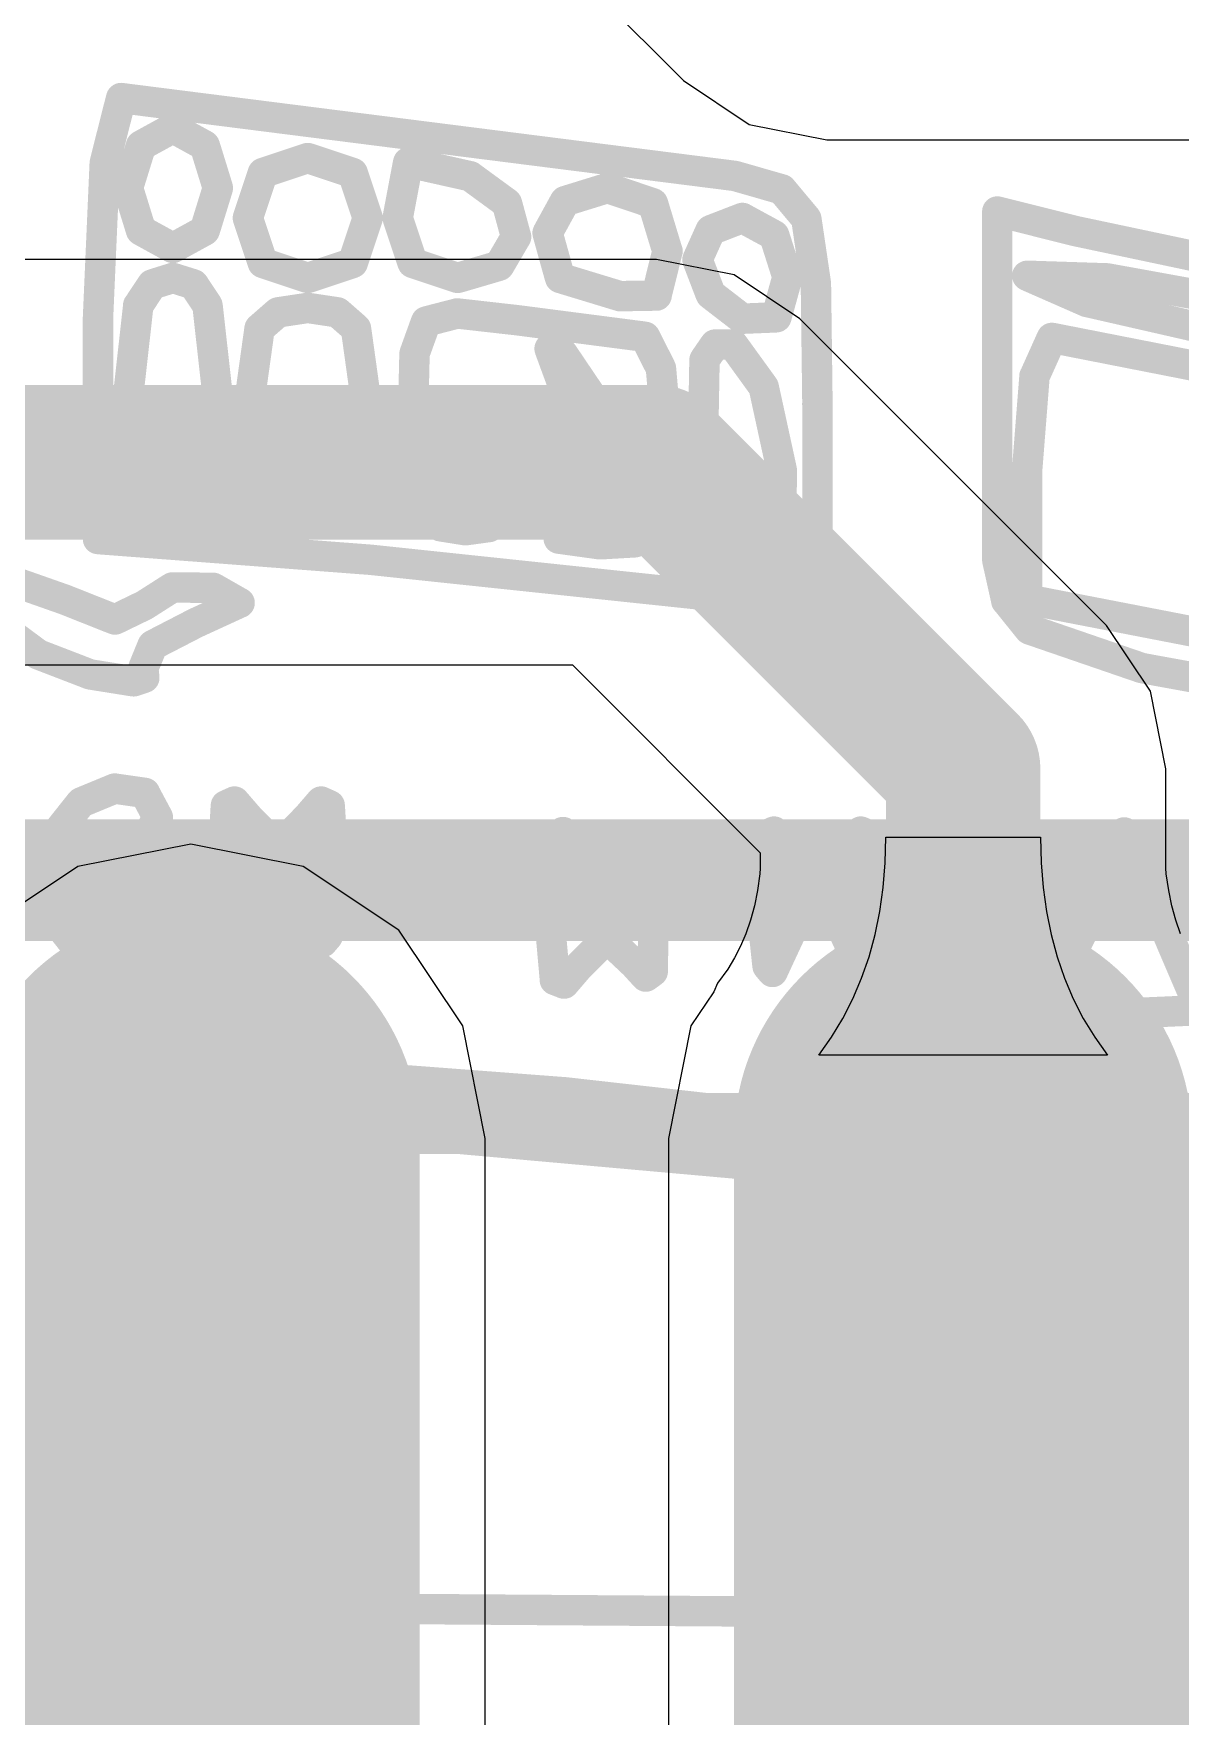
# Model space of a CAD drawing. Header units: inches. Extents: x 1.37 to 4.6, y 1.74 to 5.29.
# Drawn here: x 3.0374 to 3.1116, y 2.8191 to 2.928 of the extents above; entities that cross this region are included whole.
import ezdxf

# ---------------------------------------------------------------- set-up
doc = ezdxf.new("R2010")
doc.units = ezdxf.units.IN
doc.header["$MEASUREMENT"] = 0
for name, color, linetype in [('BottomOverlay', 54, 'Continuous'), ('Mechanical13', 56, 'Continuous'), ('TopLayer', 1, 'Continuous'), ('TopOverlay', 2, 'Continuous'), ('TopPaste', 8, 'Continuous'), ('TopSolder', 216, 'Continuous')]:
    doc.layers.add(name, color=color, linetype=linetype)

# ---------------------------------------------------------------- blocks, each defined once
blk = doc.blocks.new('SOP_16_20')
at = {"layer": 'TopLayer'}
h = blk.add_hatch(color=1, dxfattribs=at)
edge = h.paths.add_edge_path()
edge.add_arc((0.13484, -0.125), 0.01083, 270, 450)
edge.add_line((0.13484, -0.11417), (0.07776, -0.11417))
edge.add_arc((0.07776, -0.125), 0.01083, 90, 270)
edge.add_line((0.07776, -0.13583), (0.13484, -0.13583))
h = blk.add_hatch(color=1, dxfattribs=at)
edge = h.paths.add_edge_path()
edge.add_arc((0.13484, -0.175), 0.01083, 270, 450)
edge.add_line((0.13484, -0.16417), (0.07776, -0.16417))
edge.add_arc((0.07776, -0.175), 0.01083, 90, 270)
edge.add_line((0.07776, -0.18583), (0.13484, -0.18583))
at = {"layer": 'TopPaste'}
h = blk.add_hatch(color=8, dxfattribs=at)
edge = h.paths.add_edge_path()
edge.add_arc((0.13484, -0.125), 0.01083, 270, 450)
edge.add_line((0.13484, -0.11417), (0.07776, -0.11417))
edge.add_arc((0.07776, -0.125), 0.01083, 90, 270)
edge.add_line((0.07776, -0.13583), (0.13484, -0.13583))
h = blk.add_hatch(color=8, dxfattribs=at)
edge = h.paths.add_edge_path()
edge.add_arc((0.13484, -0.175), 0.01083, 270, 450)
edge.add_line((0.13484, -0.16417), (0.07776, -0.16417))
edge.add_arc((0.07776, -0.175), 0.01083, 90, 270)
edge.add_line((0.07776, -0.18583), (0.13484, -0.18583))
at = {"layer": 'TopSolder'}
h = blk.add_hatch(color=216, dxfattribs=at)
edge = h.paths.add_edge_path()
edge.add_arc((0.13484, -0.125), 0.01483, 270, 450)
edge.add_line((0.13484, -0.11017), (0.07776, -0.11017))
edge.add_arc((0.07776, -0.125), 0.01483, 90, 270)
edge.add_line((0.07776, -0.13983), (0.13484, -0.13983))
h = blk.add_hatch(color=216, dxfattribs=at)
edge = h.paths.add_edge_path()
edge.add_arc((0.13484, -0.175), 0.01483, 270, 450)
edge.add_line((0.13484, -0.16017), (0.07776, -0.16017))
edge.add_arc((0.07776, -0.175), 0.01483, 90, 270)
edge.add_line((0.07776, -0.18983), (0.13484, -0.18983))
at = {"layer": 'Mechanical13', "const_width": 0.00394}
blk.add_lwpolyline([(0.07677, -0.19488), (0.07677, 0.19488)], dxfattribs=at)
at = {"layer": 'TopOverlay', "const_width": 0.00787}
blk.add_lwpolyline([(0.06102, -0.19488), (0.06102, 0.19488)], dxfattribs=at)

msp = doc.modelspace()

# ---------------------------------------------------------------- linework, layer by layer
at = {"layer": 'BottomOverlay', "const_width": 0.00197}
for points in [[(3.042, 2.91961), (3.04306, 2.9238)], [(3.04306, 2.9238), (3.08279, 2.91876)], [(3.04435, 2.92073), (3.04641, 2.92186)], [(3.04641, 2.92186), (3.04847, 2.92073)], [(3.0435, 2.91798), (3.04435, 2.92073)], [(3.04847, 2.92073), (3.04932, 2.91798)], [(3.05223, 2.91895), (3.05514, 2.91992)], [(3.05514, 2.91992), (3.05805, 2.91895)], [(3.04156, 2.90953), (3.042, 2.91961)], [(3.05126, 2.91604), (3.05223, 2.91895)], [(3.05805, 2.91895), (3.05902, 2.91604)], [(3.06096, 2.91604), (3.06164, 2.91964)], [(3.06164, 2.91964), (3.06565, 2.91874)], [(3.08279, 2.91876), (3.08582, 2.91789)], [(3.0435, 2.91798), (3.04435, 2.91523)], [(3.04847, 2.91523), (3.04932, 2.91798)], [(3.06565, 2.91874), (3.06803, 2.917)], [(3.07179, 2.91713), (3.07454, 2.91798)], [(3.07454, 2.91798), (3.07748, 2.91699)], [(3.08582, 2.91789), (3.08741, 2.91599)], [(3.06803, 2.917), (3.06862, 2.91482)], [(3.07066, 2.91507), (3.07179, 2.91713)], [(3.07748, 2.91699), (3.07842, 2.91389)], [(3.05126, 2.91604), (3.05223, 2.91313)], [(3.05805, 2.91313), (3.05902, 2.91604)], [(3.06096, 2.91604), (3.06193, 2.91313)], [(3.08122, 2.91525), (3.08327, 2.91604)], [(3.08327, 2.91604), (3.08533, 2.91492)], [(3.08741, 2.91599), (3.08803, 2.91179)], [(3.09977, 2.90271), (3.09977, 2.91646)], [(3.09977, 2.91646), (3.10484, 2.91519)], [(3.04435, 2.91523), (3.04641, 2.9141)], [(3.04641, 2.9141), (3.04847, 2.91523)], [(3.06753, 2.91295), (3.06862, 2.91482)], [(3.07066, 2.91507), (3.07147, 2.91216)], [(3.08036, 2.91334), (3.08122, 2.91525)], [(3.08533, 2.91492), (3.08619, 2.91222)], [(3.10484, 2.91519), (3.116, 2.91283)], [(3.07771, 2.91102), (3.07842, 2.91389)], [(3.08036, 2.91334), (3.08122, 2.9111)], [(3.05223, 2.91313), (3.05514, 2.91216)], [(3.05514, 2.91216), (3.05805, 2.91313)], [(3.06193, 2.91313), (3.06484, 2.91216)], [(3.06484, 2.91216), (3.06753, 2.91295)], [(3.08547, 2.90961), (3.08619, 2.91222)], [(3.10171, 2.9123), (3.10689, 2.91213)], [(3.10171, 2.9123), (3.10556, 2.91061)], [(3.04417, 2.91038), (3.04507, 2.91174)], [(3.04507, 2.91174), (3.04641, 2.91216)], [(3.04641, 2.91216), (3.04775, 2.91174)], [(3.04775, 2.91174), (3.04865, 2.91038)], [(3.07147, 2.91216), (3.07535, 2.91098)], [(3.08803, 2.91179), (3.08813, 2.904)], [(3.10689, 2.91213), (3.11841, 2.91004)], [(3.0435, 2.9044), (3.04417, 2.91038)], [(3.04865, 2.91038), (3.04932, 2.9044)], [(3.05321, 2.90993), (3.05514, 2.91022)], [(3.05514, 2.91022), (3.05707, 2.90993)], [(3.07535, 2.91098), (3.07771, 2.91102)], [(3.08122, 2.9111), (3.08327, 2.90952)], [(3.10556, 2.91061), (3.1148, 2.9085)], [(3.04156, 2.89526), (3.04156, 2.90953)], [(3.05202, 2.90889), (3.05321, 2.90993)], [(3.05707, 2.90993), (3.05826, 2.90889)], [(3.06205, 2.90726), (3.0628, 2.90934)], [(3.0628, 2.90934), (3.06482, 2.90986)], [(3.06482, 2.90986), (3.06872, 2.90942)], [(3.06872, 2.90942), (3.07697, 2.90835)], [(3.08327, 2.90952), (3.08547, 2.90961)], [(3.05126, 2.90343), (3.05202, 2.90889)], [(3.05826, 2.90889), (3.05902, 2.90343)], [(3.07697, 2.90835), (3.078, 2.90631)], [(3.10218, 2.90579), (3.1033, 2.90828)], [(3.1033, 2.90828), (3.12305, 2.9044)], [(3.06195, 2.90304), (3.06205, 2.90726)], [(3.07079, 2.90758), (3.07164, 2.90726)], [(3.07079, 2.90758), (3.07281, 2.90208)], [(3.07164, 2.90726), (3.07357, 2.9044)], [(3.08072, 2.90136), (3.08082, 2.90686)], [(3.08082, 2.90686), (3.0815, 2.90785)], [(3.0815, 2.90785), (3.08266, 2.90785)], [(3.08266, 2.90785), (3.08465, 2.9051)], [(3.078, 2.90631), (3.07842, 2.90149)], [(3.10171, 2.89982), (3.10218, 2.90579)], [(3.08465, 2.9051), (3.08583, 2.89968)], [(3.0435, 2.9044), (3.04417, 2.89842)], [(3.04865, 2.89842), (3.04932, 2.9044)], [(3.07357, 2.9044), (3.07621, 2.89824)], [(3.08813, 2.89033), (3.08813, 2.904)], [(3.05126, 2.90343), (3.05202, 2.89797)], [(3.05826, 2.89797), (3.05902, 2.90343)], [(3.06195, 2.90304), (3.06267, 2.89723)], [(3.09977, 2.90271), (3.09977, 2.8939)], [(3.07281, 2.90208), (3.07382, 2.89992)], [(3.07764, 2.89595), (3.07842, 2.90149)], [(3.08072, 2.90136), (3.0819, 2.89594)], [(3.0737, 2.89883), (3.07382, 2.89992)], [(3.08573, 2.89418), (3.08583, 2.89968)], [(3.10171, 2.89135), (3.10171, 2.89982)], [(3.04417, 2.89842), (3.04507, 2.89706)], [(3.04775, 2.89706), (3.04865, 2.89842)], [(3.0629, 2.89824), (3.06467, 2.89912)], [(3.0629, 2.89824), (3.06376, 2.89702)], [(3.06467, 2.89912), (3.06892, 2.89896)], [(3.06892, 2.89896), (3.0737, 2.89883)], [(3.07538, 2.8969), (3.07621, 2.89824)], [(3.04507, 2.89706), (3.04641, 2.89664)], [(3.04641, 2.89664), (3.04775, 2.89706)], [(3.05202, 2.89797), (3.05321, 2.89693)], [(3.05707, 2.89693), (3.05826, 2.89797)], [(3.06267, 2.89723), (3.06371, 2.89609)], [(3.06376, 2.89702), (3.06581, 2.89632)], [(3.05321, 2.89693), (3.05514, 2.89664)], [(3.05514, 2.89664), (3.05707, 2.89693)], [(3.06371, 2.89609), (3.06535, 2.89583)], [(3.06535, 2.89583), (3.06688, 2.89604)], [(3.06581, 2.89632), (3.06688, 2.89604)], [(3.07138, 2.89529), (3.07309, 2.89604)], [(3.07309, 2.89604), (3.07538, 2.8969)], [(3.07632, 2.89505), (3.07764, 2.89595)], [(3.0819, 2.89594), (3.08389, 2.89319)], [(3.04156, 2.89526), (3.05919, 2.89392)], [(3.07138, 2.89529), (3.07406, 2.89492)], [(3.07406, 2.89492), (3.07632, 2.89505)], [(3.05919, 2.89392), (3.08248, 2.89146)], [(3.08505, 2.89319), (3.08573, 2.89418)], [(3.09977, 2.8939), (3.10036, 2.89126)], [(3.03574, 2.89263), (3.03941, 2.89134)], [(3.08389, 2.89319), (3.08505, 2.89319)], [(3.04456, 2.89097), (3.04638, 2.89213)], [(3.04638, 2.89213), (3.04902, 2.8921)], [(3.04902, 2.8921), (3.05072, 2.89113)], [(3.03941, 2.89134), (3.04266, 2.89005)], [(3.04266, 2.89005), (3.04456, 2.89097)], [(3.04789, 2.88983), (3.05072, 2.89113)], [(3.08248, 2.89146), (3.08813, 2.89033)], [(3.10036, 2.89126), (3.10185, 2.88941)], [(3.10171, 2.89135), (3.11868, 2.88806)], [(3.03546, 2.88945), (3.0377, 2.88779)], [(3.0451, 2.88839), (3.04789, 2.88983)], [(3.10185, 2.88941), (3.10913, 2.88691)], [(3.04449, 2.8869), (3.0451, 2.88839)], [(3.0377, 2.88779), (3.04105, 2.8865)], [(3.04105, 2.8865), (3.04387, 2.88605)], [(3.04387, 2.88605), (3.04456, 2.88628)], [(3.04449, 2.8869), (3.04456, 2.88628)], [(3.10913, 2.88691), (3.12472, 2.88407)], [(3.04046, 2.87821), (3.04264, 2.87911)], [(3.04264, 2.87911), (3.04459, 2.87883)], [(3.04459, 2.87883), (3.04544, 2.87724)], [(3.03892, 2.87627), (3.04046, 2.87821)], [(3.04957, 2.87336), (3.04984, 2.87802)], [(3.04984, 2.87802), (3.0504, 2.87827)], [(3.0504, 2.87827), (3.05129, 2.87724)], [(3.05511, 2.87724), (3.056, 2.87827)], [(3.056, 2.87827), (3.05656, 2.87802)], [(3.05656, 2.87802), (3.05683, 2.87336)], [(3.04473, 2.87601), (3.04544, 2.87724)], [(3.05129, 2.87724), (3.0532, 2.8753)], [(3.0532, 2.8753), (3.05511, 2.87724)], [(3.07114, 2.87586), (3.07166, 2.8763)], [(3.07166, 2.8763), (3.07239, 2.87557)], [(3.08477, 2.87608), (3.08532, 2.87633)], [(3.08532, 2.87633), (3.08621, 2.8753)], [(3.09004, 2.8753), (3.09093, 2.87633)], [(3.09093, 2.87633), (3.09149, 2.87608)], [(3.03846, 2.87336), (3.03892, 2.87627)], [(3.04059, 2.87336), (3.0413, 2.87527)], [(3.0413, 2.87527), (3.04301, 2.87578)], [(3.04301, 2.87578), (3.04473, 2.87601)], [(3.07072, 2.87142), (3.07114, 2.87586)], [(3.07239, 2.87557), (3.07402, 2.87399)], [(3.07402, 2.87399), (3.07554, 2.87534)], [(3.07554, 2.87534), (3.07619, 2.87588)], [(3.07619, 2.87588), (3.07675, 2.87536)], [(3.07675, 2.87536), (3.07752, 2.87139)], [(3.0845, 2.87142), (3.08477, 2.87608)], [(3.08621, 2.8753), (3.08813, 2.87336)], [(3.08813, 2.87336), (3.09004, 2.8753)], [(3.09149, 2.87608), (3.09175, 2.87142)], [(3.10613, 2.87156), (3.10798, 2.87627)], [(3.10798, 2.87627), (3.11045, 2.87052)], [(3.09518, 2.87239), (3.09696, 2.87469)], [(3.09696, 2.87469), (3.09933, 2.87517)], [(3.09933, 2.87517), (3.10163, 2.87392)], [(3.03846, 2.87336), (3.03892, 2.87045)], [(3.04059, 2.87336), (3.0413, 2.87144)], [(3.04957, 2.87336), (3.04997, 2.86956)], [(3.05177, 2.87236), (3.0532, 2.87336)], [(3.0532, 2.87336), (3.05463, 2.87236)], [(3.05643, 2.86956), (3.05683, 2.87336)], [(3.10163, 2.87392), (3.10317, 2.87107)], [(3.05066, 2.86996), (3.05177, 2.87236)], [(3.05463, 2.87236), (3.05574, 2.86996)], [(3.09448, 2.86861), (3.09518, 2.87239)], [(3.0413, 2.87144), (3.04301, 2.87093)], [(3.04301, 2.87093), (3.04473, 2.8707)], [(3.07072, 2.87142), (3.07114, 2.86672)], [(3.07747, 2.86727), (3.07752, 2.87139)], [(3.0845, 2.87142), (3.0849, 2.86762)], [(3.0867, 2.87042), (3.08813, 2.87142)], [(3.08813, 2.87142), (3.08956, 2.87042)], [(3.09135, 2.86762), (3.09175, 2.87142)], [(3.10317, 2.87107), (3.10438, 2.868)], [(3.10438, 2.868), (3.10613, 2.87156)], [(3.03892, 2.87045), (3.04046, 2.8685)], [(3.04473, 2.8707), (3.04544, 2.86948)], [(3.0503, 2.86918), (3.05066, 2.86996)], [(3.05574, 2.86996), (3.0561, 2.86918)], [(3.08558, 2.86802), (3.0867, 2.87042)], [(3.08956, 2.87042), (3.09067, 2.86802)], [(3.11045, 2.87052), (3.11291, 2.86477)], [(3.04459, 2.86789), (3.04544, 2.86948)], [(3.04997, 2.86956), (3.0503, 2.86918)], [(3.0561, 2.86918), (3.05643, 2.86956)], [(3.07263, 2.86754), (3.07451, 2.86942)], [(3.07451, 2.86942), (3.07628, 2.86775)], [(3.04046, 2.8685), (3.04264, 2.8676)], [(3.04264, 2.8676), (3.04459, 2.86789)], [(3.07628, 2.86775), (3.07702, 2.86694)], [(3.0849, 2.86762), (3.08522, 2.86724)], [(3.08522, 2.86724), (3.08558, 2.86802)], [(3.09067, 2.86802), (3.09103, 2.86724)], [(3.09103, 2.86724), (3.09135, 2.86762)], [(3.09448, 2.86861), (3.09577, 2.86604)], [(3.07114, 2.86672), (3.07173, 2.86649)], [(3.07173, 2.86649), (3.07263, 2.86754)], [(3.07702, 2.86694), (3.07747, 2.86727)], [(3.09577, 2.86604), (3.0991, 2.86465)], [(3.0991, 2.86465), (3.10454, 2.8644)], [(3.10454, 2.8644), (3.11291, 2.86477)], [(3.00933, 2.86312), (3.04096, 2.86179)], [(3.04096, 2.86179), (3.0718, 2.85945)], [(3.0718, 2.85945), (3.10171, 2.85609)], [(3.0338, 2.8584), (3.05815, 2.85705)], [(3.05815, 2.85705), (3.08532, 2.85462)], [(3.10171, 2.85609), (3.14876, 2.85008)], [(3.08532, 2.85462), (3.08664, 2.85339)], [(3.09007, 2.85421), (3.0954, 2.8536)], [(3.09007, 2.85421), (3.0903, 2.83807)], [(3.0954, 2.8536), (3.09848, 2.85297)], [(3.08664, 2.85339), (3.0875, 2.85071)], [(3.09848, 2.85297), (3.10013, 2.85099)], [(3.10391, 2.85043), (3.10521, 2.85148)], [(3.10521, 2.85148), (3.11383, 2.85101)], [(3.0875, 2.85071), (3.08813, 2.83968)], [(3.10013, 2.85099), (3.10089, 2.84612)], [(3.10365, 2.84827), (3.10391, 2.85043)], [(3.10365, 2.84827), (3.10413, 2.84603)], [(3.10089, 2.84612), (3.1013, 2.83682)], [(3.10413, 2.84603), (3.10674, 2.84485)], [(3.10674, 2.84485), (3.12548, 2.84445)], [(3.09313, 2.83164), (3.09572, 2.84134)], [(3.09532, 2.83169), (3.09572, 2.84134)], [(3.10365, 2.80444), (3.10365, 2.84037)], [(3.10365, 2.84037), (3.11063, 2.84037)], [(3.11063, 2.84037), (3.11762, 2.84037)], [(3.08813, 2.82582), (3.08813, 2.83968)], [(3.0903, 2.83807), (3.09053, 2.82194)], [(3.10122, 2.82335), (3.1013, 2.83682)], [(3.03382, 2.83552), (3.03855, 2.8297)], [(3.03634, 2.83545), (3.0388, 2.83208)], [(3.0388, 2.83208), (3.0438, 2.82614)], [(3.09053, 2.82194), (3.09313, 2.83164)], [(3.09532, 2.83169), (3.09566, 2.82377)], [(3.03855, 2.8297), (3.0418, 2.82468)], [(3.0438, 2.82614), (3.06596, 2.82598)], [(3.06596, 2.82598), (3.08813, 2.82582)], [(3.0418, 2.82468), (3.04181, 2.82315)], [(3.04083, 2.82194), (3.04181, 2.82315)], [(3.09566, 2.82377), (3.09666, 2.82209)], [(3.10025, 2.82144), (3.10122, 2.82335)], [(3.03614, 2.81612), (3.04083, 2.82194)], [(3.09666, 2.82209), (3.09839, 2.82135)], [(3.09839, 2.82135), (3.10025, 2.82144)]]:
    msp.add_lwpolyline(points, dxfattribs=at)
at = {"layer": 'BottomOverlay', "const_width": 0.000984}
for points in [[(3.04257, 2.9238, 1), (3.04356, 2.9238, 1)], [(3.04257, 2.9238, 1), (3.04356, 2.9238, 1)], [(3.04592, 2.92186, 1), (3.0469, 2.92186, 1)], [(3.04592, 2.92186, 1), (3.0469, 2.92186, 1)], [(3.04386, 2.92073, 1), (3.04484, 2.92073, 1)], [(3.04386, 2.92073, 1), (3.04484, 2.92073, 1)], [(3.04798, 2.92073, 1), (3.04896, 2.92073, 1)], [(3.04798, 2.92073, 1), (3.04896, 2.92073, 1)], [(3.05465, 2.91992, 1), (3.05563, 2.91992, 1)], [(3.05465, 2.91992, 1), (3.05563, 2.91992, 1)], [(3.04151, 2.91961, 1), (3.04249, 2.91961, 1)], [(3.04151, 2.91961, 1), (3.04249, 2.91961, 1)], [(3.05174, 2.91895, 1), (3.05272, 2.91895, 1)], [(3.05174, 2.91895, 1), (3.05272, 2.91895, 1)], [(3.05756, 2.91895, 1), (3.05854, 2.91895, 1)], [(3.05756, 2.91895, 1), (3.05854, 2.91895, 1)], [(3.06115, 2.91964, 1), (3.06213, 2.91964, 1)], [(3.06115, 2.91964, 1), (3.06213, 2.91964, 1)], [(3.0823, 2.91876, 1), (3.08328, 2.91876, 1)], [(3.0823, 2.91876, 1), (3.08328, 2.91876, 1)], [(3.04301, 2.91798, 1), (3.04399, 2.91798, 1)], [(3.04301, 2.91798, 1), (3.04399, 2.91798, 1)], [(3.04883, 2.91798, 1), (3.04981, 2.91798, 1)], [(3.04883, 2.91798, 1), (3.04981, 2.91798, 1)], [(3.06516, 2.91874, 1), (3.06615, 2.91874, 1)], [(3.06516, 2.91874, 1), (3.06615, 2.91874, 1)], [(3.07405, 2.91798, 1), (3.07504, 2.91798, 1)], [(3.07405, 2.91798, 1), (3.07504, 2.91798, 1)], [(3.08533, 2.91789, 1), (3.08632, 2.91789, 1)], [(3.08533, 2.91789, 1), (3.08632, 2.91789, 1)], [(3.06754, 2.917, 1), (3.06852, 2.917, 1)], [(3.06754, 2.917, 1), (3.06852, 2.917, 1)], [(3.0713, 2.91713, 1), (3.07229, 2.91713, 1)], [(3.0713, 2.91713, 1), (3.07229, 2.91713, 1)], [(3.07699, 2.91699, 1), (3.07797, 2.91699, 1)], [(3.07699, 2.91699, 1), (3.07797, 2.91699, 1)], [(3.05077, 2.91604, 1), (3.05175, 2.91604, 1)], [(3.05077, 2.91604, 1), (3.05175, 2.91604, 1)], [(3.05853, 2.91604, 1), (3.05951, 2.91604, 1)], [(3.05853, 2.91604, 1), (3.05951, 2.91604, 1)], [(3.06047, 2.91604, 1), (3.06145, 2.91604, 1)], [(3.06047, 2.91604, 1), (3.06145, 2.91604, 1)], [(3.08278, 2.91604, 1), (3.08377, 2.91604, 1)], [(3.08278, 2.91604, 1), (3.08377, 2.91604, 1)], [(3.08692, 2.91599, 1), (3.0879, 2.91599, 1)], [(3.08692, 2.91599, 1), (3.0879, 2.91599, 1)], [(3.09928, 2.91646, 1), (3.10026, 2.91646, 1)], [(3.09928, 2.91646, 1), (3.10026, 2.91646, 1)], [(3.04386, 2.91523, 1), (3.04484, 2.91523, 1)], [(3.04386, 2.91523, 1), (3.04484, 2.91523, 1)], [(3.04798, 2.91523, 1), (3.04896, 2.91523, 1)], [(3.04798, 2.91523, 1), (3.04896, 2.91523, 1)], [(3.06813, 2.91482, 1), (3.06912, 2.91482, 1)], [(3.06813, 2.91482, 1), (3.06912, 2.91482, 1)], [(3.07017, 2.91507, 1), (3.07116, 2.91507, 1)], [(3.07017, 2.91507, 1), (3.07116, 2.91507, 1)], [(3.08073, 2.91525, 1), (3.08171, 2.91525, 1)], [(3.08073, 2.91525, 1), (3.08171, 2.91525, 1)], [(3.08484, 2.91492, 1), (3.08582, 2.91492, 1)], [(3.08484, 2.91492, 1), (3.08582, 2.91492, 1)], [(3.10435, 2.91519, 1), (3.10534, 2.91519, 1)], [(3.10435, 2.91519, 1), (3.10534, 2.91519, 1)], [(3.04592, 2.9141, 1), (3.0469, 2.9141, 1)], [(3.04592, 2.9141, 1), (3.0469, 2.9141, 1)], [(3.07793, 2.91389, 1), (3.07892, 2.91389, 1)], [(3.07793, 2.91389, 1), (3.07892, 2.91389, 1)], [(3.07987, 2.91334, 1), (3.08086, 2.91334, 1)], [(3.07987, 2.91334, 1), (3.08086, 2.91334, 1)], [(3.05174, 2.91313, 1), (3.05272, 2.91313, 1)], [(3.05174, 2.91313, 1), (3.05272, 2.91313, 1)], [(3.05756, 2.91313, 1), (3.05854, 2.91313, 1)], [(3.05756, 2.91313, 1), (3.05854, 2.91313, 1)], [(3.06144, 2.91313, 1), (3.06242, 2.91313, 1)], [(3.06144, 2.91313, 1), (3.06242, 2.91313, 1)], [(3.06704, 2.91295, 1), (3.06802, 2.91295, 1)], [(3.06704, 2.91295, 1), (3.06802, 2.91295, 1)], [(3.08569, 2.91222, 1), (3.08668, 2.91222, 1)], [(3.08569, 2.91222, 1), (3.08668, 2.91222, 1)], [(3.10122, 2.9123, 1), (3.1022, 2.9123, 1)], [(3.10122, 2.9123, 1), (3.1022, 2.9123, 1)], [(3.04458, 2.91174, 1), (3.04556, 2.91174, 1)], [(3.04458, 2.91174, 1), (3.04556, 2.91174, 1)], [(3.04592, 2.91216, 1), (3.0469, 2.91216, 1)], [(3.04592, 2.91216, 1), (3.0469, 2.91216, 1)], [(3.04726, 2.91174, 1), (3.04824, 2.91174, 1)], [(3.04726, 2.91174, 1), (3.04824, 2.91174, 1)], [(3.05465, 2.91216, 1), (3.05563, 2.91216, 1)], [(3.05465, 2.91216, 1), (3.05563, 2.91216, 1)], [(3.06435, 2.91216, 1), (3.06533, 2.91216, 1)], [(3.06435, 2.91216, 1), (3.06533, 2.91216, 1)], [(3.07098, 2.91216, 1), (3.07197, 2.91216, 1)], [(3.07098, 2.91216, 1), (3.07197, 2.91216, 1)], [(3.08753, 2.91179, 1), (3.08852, 2.91179, 1)], [(3.08753, 2.91179, 1), (3.08852, 2.91179, 1)], [(3.10639, 2.91213, 1), (3.10738, 2.91213, 1)], [(3.10639, 2.91213, 1), (3.10738, 2.91213, 1)], [(3.04367, 2.91038, 1), (3.04466, 2.91038, 1)], [(3.04367, 2.91038, 1), (3.04466, 2.91038, 1)], [(3.04816, 2.91038, 1), (3.04914, 2.91038, 1)], [(3.04816, 2.91038, 1), (3.04914, 2.91038, 1)], [(3.05465, 2.91022, 1), (3.05563, 2.91022, 1)], [(3.05465, 2.91022, 1), (3.05563, 2.91022, 1)], [(3.07486, 2.91098, 1), (3.07585, 2.91098, 1)], [(3.07486, 2.91098, 1), (3.07585, 2.91098, 1)], [(3.07722, 2.91102, 1), (3.07821, 2.91102, 1)], [(3.07722, 2.91102, 1), (3.07821, 2.91102, 1)], [(3.08073, 2.9111, 1), (3.08171, 2.9111, 1)], [(3.08073, 2.9111, 1), (3.08171, 2.9111, 1)], [(3.10506, 2.91061, 1), (3.10605, 2.91061, 1)], [(3.10506, 2.91061, 1), (3.10605, 2.91061, 1)], [(3.04107, 2.90953, 1), (3.04205, 2.90953, 1)], [(3.04107, 2.90953, 1), (3.04205, 2.90953, 1)], [(3.05272, 2.90993, 1), (3.0537, 2.90993, 1)], [(3.05272, 2.90993, 1), (3.0537, 2.90993, 1)], [(3.05658, 2.90993, 1), (3.05756, 2.90993, 1)], [(3.05658, 2.90993, 1), (3.05756, 2.90993, 1)], [(3.06231, 2.90934, 1), (3.06329, 2.90934, 1)], [(3.06231, 2.90934, 1), (3.06329, 2.90934, 1)], [(3.06432, 2.90986, 1), (3.06531, 2.90986, 1)], [(3.06432, 2.90986, 1), (3.06531, 2.90986, 1)], [(3.06823, 2.90942, 1), (3.06921, 2.90942, 1)], [(3.06823, 2.90942, 1), (3.06921, 2.90942, 1)], [(3.08278, 2.90952, 1), (3.08377, 2.90952, 1)], [(3.08278, 2.90952, 1), (3.08377, 2.90952, 1)], [(3.08498, 2.90961, 1), (3.08596, 2.90961, 1)], [(3.08498, 2.90961, 1), (3.08596, 2.90961, 1)], [(3.05153, 2.90889, 1), (3.05251, 2.90889, 1)], [(3.05153, 2.90889, 1), (3.05251, 2.90889, 1)], [(3.05777, 2.90889, 1), (3.05875, 2.90889, 1)], [(3.05777, 2.90889, 1), (3.05875, 2.90889, 1)], [(3.07648, 2.90835, 1), (3.07746, 2.90835, 1)], [(3.07648, 2.90835, 1), (3.07746, 2.90835, 1)], [(3.10281, 2.90828, 1), (3.10379, 2.90828, 1)], [(3.10281, 2.90828, 1), (3.10379, 2.90828, 1)], [(3.06156, 2.90726, 1), (3.06255, 2.90726, 1)], [(3.06156, 2.90726, 1), (3.06255, 2.90726, 1)], [(3.0703, 2.90758, 1), (3.07128, 2.90758, 1)], [(3.0703, 2.90758, 1), (3.07128, 2.90758, 1)], [(3.07115, 2.90726, 1), (3.07213, 2.90726, 1)], [(3.07115, 2.90726, 1), (3.07213, 2.90726, 1)], [(3.08033, 2.90686, 1), (3.08131, 2.90686, 1)], [(3.08033, 2.90686, 1), (3.08131, 2.90686, 1)], [(3.08101, 2.90785, 1), (3.08199, 2.90785, 1)], [(3.08101, 2.90785, 1), (3.08199, 2.90785, 1)], [(3.08217, 2.90785, 1), (3.08315, 2.90785, 1)], [(3.08217, 2.90785, 1), (3.08315, 2.90785, 1)], [(3.0775, 2.90631, 1), (3.07849, 2.90631, 1)], [(3.0775, 2.90631, 1), (3.07849, 2.90631, 1)], [(3.10168, 2.90579, 1), (3.10267, 2.90579, 1)], [(3.10168, 2.90579, 1), (3.10267, 2.90579, 1)], [(3.08415, 2.9051, 1), (3.08514, 2.9051, 1)], [(3.08415, 2.9051, 1), (3.08514, 2.9051, 1)], [(3.04301, 2.9044, 1), (3.04399, 2.9044, 1)], [(3.04301, 2.9044, 1), (3.04399, 2.9044, 1)], [(3.04883, 2.9044, 1), (3.04981, 2.9044, 1)], [(3.04883, 2.9044, 1), (3.04981, 2.9044, 1)], [(3.07308, 2.9044, 1), (3.07407, 2.9044, 1)], [(3.07308, 2.9044, 1), (3.07407, 2.9044, 1)], [(3.08763, 2.904, 1), (3.08862, 2.904, 1)], [(3.08763, 2.904, 1), (3.08862, 2.904, 1)], [(3.05077, 2.90343, 1), (3.05175, 2.90343, 1)], [(3.05077, 2.90343, 1), (3.05175, 2.90343, 1)], [(3.05853, 2.90343, 1), (3.05951, 2.90343, 1)], [(3.05853, 2.90343, 1), (3.05951, 2.90343, 1)], [(3.06146, 2.90304, 1), (3.06245, 2.90304, 1)], [(3.06146, 2.90304, 1), (3.06245, 2.90304, 1)], [(3.09928, 2.90271, 1), (3.10026, 2.90271, 1)], [(3.09928, 2.90271, 1), (3.10026, 2.90271, 1)], [(3.07231, 2.90208, 1), (3.0733, 2.90208, 1)], [(3.07231, 2.90208, 1), (3.0733, 2.90208, 1)], [(3.07793, 2.90149, 1), (3.07892, 2.90149, 1)], [(3.07793, 2.90149, 1), (3.07892, 2.90149, 1)], [(3.08023, 2.90136, 1), (3.08121, 2.90136, 1)], [(3.08023, 2.90136, 1), (3.08121, 2.90136, 1)], [(3.07333, 2.89992, 1), (3.07431, 2.89992, 1)], [(3.07333, 2.89992, 1), (3.07431, 2.89992, 1)], [(3.08534, 2.89968, 1), (3.08632, 2.89968, 1)], [(3.08534, 2.89968, 1), (3.08632, 2.89968, 1)], [(3.10122, 2.89982, 1), (3.1022, 2.89982, 1)], [(3.10122, 2.89982, 1), (3.1022, 2.89982, 1)], [(3.04367, 2.89842, 1), (3.04466, 2.89842, 1)], [(3.04367, 2.89842, 1), (3.04466, 2.89842, 1)], [(3.04816, 2.89842, 1), (3.04914, 2.89842, 1)], [(3.04816, 2.89842, 1), (3.04914, 2.89842, 1)], [(3.06241, 2.89824, 1), (3.06339, 2.89824, 1)], [(3.06241, 2.89824, 1), (3.06339, 2.89824, 1)], [(3.06418, 2.89912, 1), (3.06516, 2.89912, 1)], [(3.06418, 2.89912, 1), (3.06516, 2.89912, 1)], [(3.06843, 2.89896, 1), (3.06942, 2.89896, 1)], [(3.06843, 2.89896, 1), (3.06942, 2.89896, 1)], [(3.07321, 2.89883, 1), (3.07419, 2.89883, 1)], [(3.07321, 2.89883, 1), (3.07419, 2.89883, 1)], [(3.07572, 2.89824, 1), (3.0767, 2.89824, 1)], [(3.07572, 2.89824, 1), (3.0767, 2.89824, 1)], [(3.04458, 2.89706, 1), (3.04556, 2.89706, 1)], [(3.04458, 2.89706, 1), (3.04556, 2.89706, 1)], [(3.04726, 2.89706, 1), (3.04824, 2.89706, 1)], [(3.04726, 2.89706, 1), (3.04824, 2.89706, 1)], [(3.05153, 2.89797, 1), (3.05251, 2.89797, 1)], [(3.05153, 2.89797, 1), (3.05251, 2.89797, 1)], [(3.05777, 2.89797, 1), (3.05875, 2.89797, 1)], [(3.05777, 2.89797, 1), (3.05875, 2.89797, 1)], [(3.06218, 2.89723, 1), (3.06316, 2.89723, 1)], [(3.06218, 2.89723, 1), (3.06316, 2.89723, 1)], [(3.06326, 2.89702, 1), (3.06425, 2.89702, 1)], [(3.06326, 2.89702, 1), (3.06425, 2.89702, 1)], [(3.04592, 2.89664, 1), (3.0469, 2.89664, 1)], [(3.04592, 2.89664, 1), (3.0469, 2.89664, 1)], [(3.05272, 2.89693, 1), (3.0537, 2.89693, 1)], [(3.05272, 2.89693, 1), (3.0537, 2.89693, 1)], [(3.05465, 2.89664, 1), (3.05563, 2.89664, 1)], [(3.05465, 2.89664, 1), (3.05563, 2.89664, 1)], [(3.05658, 2.89693, 1), (3.05756, 2.89693, 1)], [(3.05658, 2.89693, 1), (3.05756, 2.89693, 1)], [(3.06322, 2.89609, 1), (3.0642, 2.89609, 1)], [(3.06322, 2.89609, 1), (3.0642, 2.89609, 1)], [(3.06532, 2.89632, 1), (3.0663, 2.89632, 1)], [(3.06532, 2.89632, 1), (3.0663, 2.89632, 1)], [(3.06638, 2.89604, 1), (3.06737, 2.89604, 1)], [(3.06638, 2.89604, 1), (3.06737, 2.89604, 1)], [(3.0726, 2.89604, 1), (3.07358, 2.89604, 1)], [(3.0726, 2.89604, 1), (3.07358, 2.89604, 1)], [(3.07489, 2.8969, 1), (3.07588, 2.8969, 1)], [(3.07489, 2.8969, 1), (3.07588, 2.8969, 1)], [(3.07715, 2.89595, 1), (3.07814, 2.89595, 1)], [(3.07715, 2.89595, 1), (3.07814, 2.89595, 1)], [(3.08141, 2.89594, 1), (3.0824, 2.89594, 1)], [(3.08141, 2.89594, 1), (3.0824, 2.89594, 1)], [(3.04107, 2.89526, 1), (3.04205, 2.89526, 1)], [(3.04107, 2.89526, 1), (3.04205, 2.89526, 1)], [(3.06486, 2.89583, 1), (3.06584, 2.89583, 1)], [(3.06486, 2.89583, 1), (3.06584, 2.89583, 1)], [(3.07089, 2.89529, 1), (3.07188, 2.89529, 1)], [(3.07089, 2.89529, 1), (3.07188, 2.89529, 1)], [(3.07357, 2.89492, 1), (3.07455, 2.89492, 1)], [(3.07357, 2.89492, 1), (3.07455, 2.89492, 1)], [(3.07583, 2.89505, 1), (3.07681, 2.89505, 1)], [(3.07583, 2.89505, 1), (3.07681, 2.89505, 1)], [(3.0587, 2.89392, 1), (3.05968, 2.89392, 1)], [(3.0587, 2.89392, 1), (3.05968, 2.89392, 1)], [(3.08524, 2.89418, 1), (3.08622, 2.89418, 1)], [(3.08524, 2.89418, 1), (3.08622, 2.89418, 1)], [(3.09928, 2.8939, 1), (3.10026, 2.8939, 1)], [(3.09928, 2.8939, 1), (3.10026, 2.8939, 1)], [(3.0834, 2.89319, 1), (3.08438, 2.89319, 1)], [(3.0834, 2.89319, 1), (3.08438, 2.89319, 1)], [(3.08456, 2.89319, 1), (3.08554, 2.89319, 1)], [(3.08456, 2.89319, 1), (3.08554, 2.89319, 1)], [(3.04589, 2.89213, 1), (3.04687, 2.89213, 1)], [(3.04589, 2.89213, 1), (3.04687, 2.89213, 1)], [(3.04852, 2.8921, 1), (3.04951, 2.8921, 1)], [(3.04852, 2.8921, 1), (3.04951, 2.8921, 1)], [(3.03892, 2.89134, 1), (3.0399, 2.89134, 1)], [(3.03892, 2.89134, 1), (3.0399, 2.89134, 1)], [(3.04407, 2.89097, 1), (3.04505, 2.89097, 1)], [(3.04407, 2.89097, 1), (3.04505, 2.89097, 1)], [(3.05023, 2.89113, 1), (3.05122, 2.89113, 1)], [(3.05023, 2.89113, 1), (3.05122, 2.89113, 1)], [(3.08198, 2.89146, 1), (3.08297, 2.89146, 1)], [(3.08198, 2.89146, 1), (3.08297, 2.89146, 1)], [(3.09986, 2.89126, 1), (3.10085, 2.89126, 1)], [(3.09986, 2.89126, 1), (3.10085, 2.89126, 1)], [(3.10122, 2.89135, 1), (3.1022, 2.89135, 1)], [(3.10122, 2.89135, 1), (3.1022, 2.89135, 1)], [(3.04217, 2.89005, 1), (3.04315, 2.89005, 1)], [(3.04217, 2.89005, 1), (3.04315, 2.89005, 1)], [(3.04739, 2.88983, 1), (3.04838, 2.88983, 1)], [(3.04739, 2.88983, 1), (3.04838, 2.88983, 1)], [(3.08763, 2.89033, 1), (3.08862, 2.89033, 1)], [(3.08763, 2.89033, 1), (3.08862, 2.89033, 1)], [(3.10136, 2.88941, 1), (3.10234, 2.88941, 1)], [(3.10136, 2.88941, 1), (3.10234, 2.88941, 1)], [(3.04461, 2.88839, 1), (3.04559, 2.88839, 1)], [(3.04461, 2.88839, 1), (3.04559, 2.88839, 1)], [(3.0372, 2.88779, 1), (3.03819, 2.88779, 1)], [(3.0372, 2.88779, 1), (3.03819, 2.88779, 1)], [(3.04056, 2.8865, 1), (3.04154, 2.8865, 1)], [(3.04056, 2.8865, 1), (3.04154, 2.8865, 1)], [(3.044, 2.8869, 1), (3.04499, 2.8869, 1)], [(3.044, 2.8869, 1), (3.04499, 2.8869, 1)], [(3.04407, 2.88628, 1), (3.04505, 2.88628, 1)], [(3.04407, 2.88628, 1), (3.04505, 2.88628, 1)], [(3.10864, 2.88691, 1), (3.10962, 2.88691, 1)], [(3.10864, 2.88691, 1), (3.10962, 2.88691, 1)], [(3.04338, 2.88605, 1), (3.04436, 2.88605, 1)], [(3.04338, 2.88605, 1), (3.04436, 2.88605, 1)], [(3.04215, 2.87911, 1), (3.04314, 2.87911, 1)], [(3.04215, 2.87911, 1), (3.04314, 2.87911, 1)], [(3.0441, 2.87883, 1), (3.04509, 2.87883, 1)], [(3.0441, 2.87883, 1), (3.04509, 2.87883, 1)], [(3.03997, 2.87821, 1), (3.04095, 2.87821, 1)], [(3.03997, 2.87821, 1), (3.04095, 2.87821, 1)], [(3.04935, 2.87802, 1), (3.05033, 2.87802, 1)], [(3.04935, 2.87802, 1), (3.05033, 2.87802, 1)], [(3.0499, 2.87827, 1), (3.05089, 2.87827, 1)], [(3.0499, 2.87827, 1), (3.05089, 2.87827, 1)], [(3.05551, 2.87827, 1), (3.0565, 2.87827, 1)], [(3.05551, 2.87827, 1), (3.0565, 2.87827, 1)], [(3.05607, 2.87802, 1), (3.05705, 2.87802, 1)], [(3.05607, 2.87802, 1), (3.05705, 2.87802, 1)], [(3.04495, 2.87724, 1), (3.04593, 2.87724, 1)], [(3.04495, 2.87724, 1), (3.04593, 2.87724, 1)], [(3.0508, 2.87724, 1), (3.05178, 2.87724, 1)], [(3.0508, 2.87724, 1), (3.05178, 2.87724, 1)], [(3.05462, 2.87724, 1), (3.0556, 2.87724, 1)], [(3.05462, 2.87724, 1), (3.0556, 2.87724, 1)], [(3.07117, 2.8763, 1), (3.07215, 2.8763, 1)], [(3.07117, 2.8763, 1), (3.07215, 2.8763, 1)], [(3.08483, 2.87633, 1), (3.08581, 2.87633, 1)], [(3.08483, 2.87633, 1), (3.08581, 2.87633, 1)], [(3.09044, 2.87633, 1), (3.09142, 2.87633, 1)], [(3.09044, 2.87633, 1), (3.09142, 2.87633, 1)], [(3.03842, 2.87627, 1), (3.03941, 2.87627, 1)], [(3.03842, 2.87627, 1), (3.03941, 2.87627, 1)], [(3.04081, 2.87527, 1), (3.04179, 2.87527, 1)], [(3.04081, 2.87527, 1), (3.04179, 2.87527, 1)], [(3.04252, 2.87578, 1), (3.04351, 2.87578, 1)], [(3.04252, 2.87578, 1), (3.04351, 2.87578, 1)], [(3.04424, 2.87601, 1), (3.04522, 2.87601, 1)], [(3.04424, 2.87601, 1), (3.04522, 2.87601, 1)], [(3.05271, 2.8753, 1), (3.05369, 2.8753, 1)], [(3.05271, 2.8753, 1), (3.05369, 2.8753, 1)], [(3.07065, 2.87586, 1), (3.07163, 2.87586, 1)], [(3.07065, 2.87586, 1), (3.07163, 2.87586, 1)], [(3.0719, 2.87557, 1), (3.07288, 2.87557, 1)], [(3.0719, 2.87557, 1), (3.07288, 2.87557, 1)], [(3.07505, 2.87534, 1), (3.07603, 2.87534, 1)], [(3.07505, 2.87534, 1), (3.07603, 2.87534, 1)], [(3.07569, 2.87588, 1), (3.07668, 2.87588, 1)], [(3.07569, 2.87588, 1), (3.07668, 2.87588, 1)], [(3.07626, 2.87536, 1), (3.07724, 2.87536, 1)], [(3.07626, 2.87536, 1), (3.07724, 2.87536, 1)], [(3.08427, 2.87608, 1), (3.08526, 2.87608, 1)], [(3.08427, 2.87608, 1), (3.08526, 2.87608, 1)], [(3.08572, 2.8753, 1), (3.08671, 2.8753, 1)], [(3.08572, 2.8753, 1), (3.08671, 2.8753, 1)], [(3.08954, 2.8753, 1), (3.09053, 2.8753, 1)], [(3.08954, 2.8753, 1), (3.09053, 2.8753, 1)], [(3.09099, 2.87608, 1), (3.09198, 2.87608, 1)], [(3.09099, 2.87608, 1), (3.09198, 2.87608, 1)], [(3.10749, 2.87627, 1), (3.10848, 2.87627, 1)], [(3.10749, 2.87627, 1), (3.10848, 2.87627, 1)], [(3.09647, 2.87469, 1), (3.09745, 2.87469, 1)], [(3.09647, 2.87469, 1), (3.09745, 2.87469, 1)], [(3.09884, 2.87517, 1), (3.09982, 2.87517, 1)], [(3.09884, 2.87517, 1), (3.09982, 2.87517, 1)], [(3.03796, 2.87336, 1), (3.03895, 2.87336, 1)], [(3.03796, 2.87336, 1), (3.03895, 2.87336, 1)], [(3.0401, 2.87336, 1), (3.04108, 2.87336, 1)], [(3.0401, 2.87336, 1), (3.04108, 2.87336, 1)], [(3.04908, 2.87336, 1), (3.05007, 2.87336, 1)], [(3.04908, 2.87336, 1), (3.05007, 2.87336, 1)], [(3.05271, 2.87336, 1), (3.05369, 2.87336, 1)], [(3.05271, 2.87336, 1), (3.05369, 2.87336, 1)], [(3.05633, 2.87336, 1), (3.05732, 2.87336, 1)], [(3.05633, 2.87336, 1), (3.05732, 2.87336, 1)], [(3.07353, 2.87399, 1), (3.07451, 2.87399, 1)], [(3.07353, 2.87399, 1), (3.07451, 2.87399, 1)], [(3.08763, 2.87336, 1), (3.08862, 2.87336, 1)], [(3.08763, 2.87336, 1), (3.08862, 2.87336, 1)], [(3.10114, 2.87392, 1), (3.10212, 2.87392, 1)], [(3.10114, 2.87392, 1), (3.10212, 2.87392, 1)], [(3.05128, 2.87236, 1), (3.05226, 2.87236, 1)], [(3.05128, 2.87236, 1), (3.05226, 2.87236, 1)], [(3.05414, 2.87236, 1), (3.05512, 2.87236, 1)], [(3.05414, 2.87236, 1), (3.05512, 2.87236, 1)], [(3.09469, 2.87239, 1), (3.09568, 2.87239, 1)], [(3.09469, 2.87239, 1), (3.09568, 2.87239, 1)], [(3.04081, 2.87144, 1), (3.04179, 2.87144, 1)], [(3.04081, 2.87144, 1), (3.04179, 2.87144, 1)], [(3.04252, 2.87093, 1), (3.04351, 2.87093, 1)], [(3.04252, 2.87093, 1), (3.04351, 2.87093, 1)], [(3.07023, 2.87142, 1), (3.07122, 2.87142, 1)], [(3.07023, 2.87142, 1), (3.07122, 2.87142, 1)], [(3.07702, 2.87139, 1), (3.07801, 2.87139, 1)], [(3.07702, 2.87139, 1), (3.07801, 2.87139, 1)], [(3.08401, 2.87142, 1), (3.08499, 2.87142, 1)], [(3.08401, 2.87142, 1), (3.08499, 2.87142, 1)], [(3.08763, 2.87142, 1), (3.08862, 2.87142, 1)], [(3.08763, 2.87142, 1), (3.08862, 2.87142, 1)], [(3.09126, 2.87142, 1), (3.09224, 2.87142, 1)], [(3.09126, 2.87142, 1), (3.09224, 2.87142, 1)], [(3.10268, 2.87107, 1), (3.10367, 2.87107, 1)], [(3.10268, 2.87107, 1), (3.10367, 2.87107, 1)], [(3.10564, 2.87156, 1), (3.10662, 2.87156, 1)], [(3.10564, 2.87156, 1), (3.10662, 2.87156, 1)], [(3.03842, 2.87045, 1), (3.03941, 2.87045, 1)], [(3.03842, 2.87045, 1), (3.03941, 2.87045, 1)], [(3.04424, 2.8707, 1), (3.04522, 2.8707, 1)], [(3.04424, 2.8707, 1), (3.04522, 2.8707, 1)], [(3.05016, 2.86996, 1), (3.05115, 2.86996, 1)], [(3.05016, 2.86996, 1), (3.05115, 2.86996, 1)], [(3.05525, 2.86996, 1), (3.05624, 2.86996, 1)], [(3.05525, 2.86996, 1), (3.05624, 2.86996, 1)], [(3.0862, 2.87042, 1), (3.08719, 2.87042, 1)], [(3.0862, 2.87042, 1), (3.08719, 2.87042, 1)], [(3.08906, 2.87042, 1), (3.09005, 2.87042, 1)], [(3.08906, 2.87042, 1), (3.09005, 2.87042, 1)], [(3.10995, 2.87052, 1), (3.11094, 2.87052, 1)], [(3.10995, 2.87052, 1), (3.11094, 2.87052, 1)], [(3.04495, 2.86948, 1), (3.04593, 2.86948, 1)], [(3.04495, 2.86948, 1), (3.04593, 2.86948, 1)], [(3.04948, 2.86956, 1), (3.05047, 2.86956, 1)], [(3.04948, 2.86956, 1), (3.05047, 2.86956, 1)], [(3.04981, 2.86918, 1), (3.05079, 2.86918, 1)], [(3.04981, 2.86918, 1), (3.05079, 2.86918, 1)], [(3.05561, 2.86918, 1), (3.0566, 2.86918, 1)], [(3.05561, 2.86918, 1), (3.0566, 2.86918, 1)], [(3.05594, 2.86956, 1), (3.05692, 2.86956, 1)], [(3.05594, 2.86956, 1), (3.05692, 2.86956, 1)], [(3.07402, 2.86942, 1), (3.075, 2.86942, 1)], [(3.07402, 2.86942, 1), (3.075, 2.86942, 1)], [(3.03997, 2.8685, 1), (3.04095, 2.8685, 1)], [(3.03997, 2.8685, 1), (3.04095, 2.8685, 1)], [(3.04215, 2.8676, 1), (3.04314, 2.8676, 1)], [(3.04215, 2.8676, 1), (3.04314, 2.8676, 1)], [(3.0441, 2.86789, 1), (3.04509, 2.86789, 1)], [(3.0441, 2.86789, 1), (3.04509, 2.86789, 1)], [(3.07579, 2.86775, 1), (3.07677, 2.86775, 1)], [(3.07579, 2.86775, 1), (3.07677, 2.86775, 1)], [(3.08441, 2.86762, 1), (3.08539, 2.86762, 1)], [(3.08441, 2.86762, 1), (3.08539, 2.86762, 1)], [(3.08509, 2.86802, 1), (3.08607, 2.86802, 1)], [(3.08509, 2.86802, 1), (3.08607, 2.86802, 1)], [(3.09018, 2.86802, 1), (3.09116, 2.86802, 1)], [(3.09018, 2.86802, 1), (3.09116, 2.86802, 1)], [(3.09086, 2.86762, 1), (3.09184, 2.86762, 1)], [(3.09086, 2.86762, 1), (3.09184, 2.86762, 1)], [(3.09398, 2.86861, 1), (3.09497, 2.86861, 1)], [(3.09398, 2.86861, 1), (3.09497, 2.86861, 1)], [(3.10388, 2.868, 1), (3.10487, 2.868, 1)], [(3.10388, 2.868, 1), (3.10487, 2.868, 1)], [(3.07064, 2.86672, 1), (3.07163, 2.86672, 1)], [(3.07064, 2.86672, 1), (3.07163, 2.86672, 1)], [(3.07123, 2.86649, 1), (3.07222, 2.86649, 1)], [(3.07123, 2.86649, 1), (3.07222, 2.86649, 1)], [(3.07214, 2.86754, 1), (3.07312, 2.86754, 1)], [(3.07214, 2.86754, 1), (3.07312, 2.86754, 1)], [(3.07653, 2.86694, 1), (3.07751, 2.86694, 1)], [(3.07653, 2.86694, 1), (3.07751, 2.86694, 1)], [(3.07698, 2.86727, 1), (3.07796, 2.86727, 1)], [(3.07698, 2.86727, 1), (3.07796, 2.86727, 1)], [(3.08473, 2.86724, 1), (3.08571, 2.86724, 1)], [(3.08473, 2.86724, 1), (3.08571, 2.86724, 1)], [(3.09054, 2.86724, 1), (3.09152, 2.86724, 1)], [(3.09054, 2.86724, 1), (3.09152, 2.86724, 1)], [(3.09527, 2.86604, 1), (3.09626, 2.86604, 1)], [(3.09527, 2.86604, 1), (3.09626, 2.86604, 1)], [(3.09861, 2.86465, 1), (3.09959, 2.86465, 1)], [(3.09861, 2.86465, 1), (3.09959, 2.86465, 1)], [(3.10404, 2.8644, 1), (3.10503, 2.8644, 1)], [(3.10404, 2.8644, 1), (3.10503, 2.8644, 1)], [(3.04046, 2.86179, 1), (3.04145, 2.86179, 1)], [(3.04046, 2.86179, 1), (3.04145, 2.86179, 1)], [(3.07131, 2.85945, 1), (3.07229, 2.85945, 1)], [(3.07131, 2.85945, 1), (3.07229, 2.85945, 1)], [(3.05766, 2.85705, 1), (3.05864, 2.85705, 1)], [(3.05766, 2.85705, 1), (3.05864, 2.85705, 1)], [(3.10122, 2.85609, 1), (3.1022, 2.85609, 1)], [(3.10122, 2.85609, 1), (3.1022, 2.85609, 1)], [(3.08482, 2.85462, 1), (3.08581, 2.85462, 1)], [(3.08482, 2.85462, 1), (3.08581, 2.85462, 1)], [(3.08957, 2.85421, 1), (3.09056, 2.85421, 1)], [(3.08957, 2.85421, 1), (3.09056, 2.85421, 1)], [(3.09491, 2.8536, 1), (3.09589, 2.8536, 1)], [(3.09491, 2.8536, 1), (3.09589, 2.8536, 1)], [(3.08614, 2.85339, 1), (3.08713, 2.85339, 1)], [(3.08614, 2.85339, 1), (3.08713, 2.85339, 1)], [(3.09798, 2.85297, 1), (3.09897, 2.85297, 1)], [(3.09798, 2.85297, 1), (3.09897, 2.85297, 1)], [(3.10472, 2.85148, 1), (3.1057, 2.85148, 1)], [(3.10472, 2.85148, 1), (3.1057, 2.85148, 1)], [(3.08701, 2.85071, 1), (3.088, 2.85071, 1)], [(3.08701, 2.85071, 1), (3.088, 2.85071, 1)], [(3.09963, 2.85099, 1), (3.10062, 2.85099, 1)], [(3.09963, 2.85099, 1), (3.10062, 2.85099, 1)], [(3.10342, 2.85043, 1), (3.10441, 2.85043, 1)], [(3.10342, 2.85043, 1), (3.10441, 2.85043, 1)], [(3.10316, 2.84827, 1), (3.10414, 2.84827, 1)], [(3.10316, 2.84827, 1), (3.10414, 2.84827, 1)], [(3.1004, 2.84612, 1), (3.10138, 2.84612, 1)], [(3.1004, 2.84612, 1), (3.10138, 2.84612, 1)], [(3.10363, 2.84603, 1), (3.10462, 2.84603, 1)], [(3.10363, 2.84603, 1), (3.10462, 2.84603, 1)], [(3.10625, 2.84485, 1), (3.10723, 2.84485, 1)], [(3.10625, 2.84485, 1), (3.10723, 2.84485, 1)], [(3.09523, 2.84134, 1), (3.09622, 2.84134, 1)], [(3.09523, 2.84134, 1), (3.09622, 2.84134, 1)], [(3.10316, 2.84037, 1), (3.10414, 2.84037, 1)], [(3.10316, 2.84037, 1), (3.10414, 2.84037, 1)], [(3.11014, 2.84037, 1), (3.11113, 2.84037, 1)], [(3.11014, 2.84037, 1), (3.11113, 2.84037, 1)], [(3.08763, 2.83968, 1), (3.08862, 2.83968, 1)], [(3.08763, 2.83968, 1), (3.08862, 2.83968, 1)], [(3.0898, 2.83807, 1), (3.09079, 2.83807, 1)], [(3.0898, 2.83807, 1), (3.09079, 2.83807, 1)], [(3.10081, 2.83682, 1), (3.1018, 2.83682, 1)], [(3.10081, 2.83682, 1), (3.1018, 2.83682, 1)], [(3.03831, 2.83208, 1), (3.03929, 2.83208, 1)], [(3.03831, 2.83208, 1), (3.03929, 2.83208, 1)], [(3.09263, 2.83164, 1), (3.09362, 2.83164, 1)], [(3.09263, 2.83164, 1), (3.09362, 2.83164, 1)], [(3.09483, 2.83169, 1), (3.09581, 2.83169, 1)], [(3.09483, 2.83169, 1), (3.09581, 2.83169, 1)], [(3.03806, 2.8297, 1), (3.03905, 2.8297, 1)], [(3.03806, 2.8297, 1), (3.03905, 2.8297, 1)], [(3.04331, 2.82614, 1), (3.04429, 2.82614, 1)], [(3.04331, 2.82614, 1), (3.04429, 2.82614, 1)], [(3.06547, 2.82598, 1), (3.06645, 2.82598, 1)], [(3.06547, 2.82598, 1), (3.06645, 2.82598, 1)], [(3.08763, 2.82582, 1), (3.08862, 2.82582, 1)], [(3.08763, 2.82582, 1), (3.08862, 2.82582, 1)], [(3.04131, 2.82468, 1), (3.04229, 2.82468, 1)], [(3.04131, 2.82468, 1), (3.04229, 2.82468, 1)], [(3.04131, 2.82315, 1), (3.0423, 2.82315, 1)], [(3.04131, 2.82315, 1), (3.0423, 2.82315, 1)], [(3.09517, 2.82377, 1), (3.09615, 2.82377, 1)], [(3.09517, 2.82377, 1), (3.09615, 2.82377, 1)], [(3.10073, 2.82335, 1), (3.10172, 2.82335, 1)], [(3.10073, 2.82335, 1), (3.10172, 2.82335, 1)], [(3.04034, 2.82194, 1), (3.04132, 2.82194, 1)], [(3.04034, 2.82194, 1), (3.04132, 2.82194, 1)], [(3.09004, 2.82194, 1), (3.09102, 2.82194, 1)], [(3.09004, 2.82194, 1), (3.09102, 2.82194, 1)], [(3.09617, 2.82209, 1), (3.09716, 2.82209, 1)], [(3.09617, 2.82209, 1), (3.09716, 2.82209, 1)], [(3.0979, 2.82135, 1), (3.09889, 2.82135, 1)], [(3.0979, 2.82135, 1), (3.09889, 2.82135, 1)], [(3.09976, 2.82144, 1), (3.10074, 2.82144, 1)], [(3.09976, 2.82144, 1), (3.10074, 2.82144, 1)]]:
    msp.add_lwpolyline(points, format="xyb", close=True, dxfattribs=at)
at = {"layer": 'TopLayer'}
for p, q in [((3.03828, 2.96611), (3.07945, 2.92493)), ((3.07945, 2.92493), (3.08371, 2.92208)), ((3.08371, 2.92208), (3.08874, 2.92109)), ((3.08874, 2.92109), (3.1883, 2.92109)), ((3.07772, 2.91336), (3.02772, 2.91336)), ((3.08274, 2.91236), (3.07772, 2.91336)), ((3.087, 2.90951), (3.08274, 2.91236)), ((3.10684, 2.88967), (3.087, 2.90951)), ((3.10968, 2.88541), (3.10684, 2.88967)), ((3.03315, 2.88711), (3.07228, 2.88711)), ((3.07228, 2.88711), (3.08443, 2.87495)), ((3.11068, 2.88039), (3.10968, 2.88541)), ((3.11068, 2.87397), (3.11068, 2.88039)), ((3.04756, 2.87552), (3.04026, 2.87407)), ((3.05485, 2.87407), (3.04756, 2.87552)), ((3.09251, 2.87431), (3.09256, 2.87597)), ((3.09256, 2.87597), (3.10256, 2.87597)), ((3.10256, 2.87597), (3.1026, 2.87431)), ((3.04026, 2.87407), (3.03408, 2.86994)), ((3.06104, 2.86994), (3.05485, 2.87407)), ((3.08443, 2.87495), (3.08443, 2.87397)), ((3.09238, 2.87271), (3.09251, 2.87431)), ((3.1026, 2.87431), (3.10273, 2.87271)), ((3.0844, 2.87359), (3.08425, 2.87252)), ((3.08443, 2.87397), (3.0844, 2.87359)), ((3.11071, 2.87359), (3.11068, 2.87397)), ((3.11087, 2.87252), (3.11071, 2.87359)), ((3.08425, 2.87252), (3.08405, 2.87152)), ((3.09217, 2.87116), (3.09238, 2.87271)), ((3.10273, 2.87271), (3.10295, 2.87116)), ((3.11107, 2.87152), (3.11087, 2.87252)), ((3.08405, 2.87152), (3.08379, 2.87059)), ((3.09186, 2.86966), (3.09217, 2.87116)), ((3.10295, 2.87116), (3.10325, 2.86966)), ((3.11132, 2.87059), (3.11107, 2.87152)), ((3.06517, 2.86375), (3.06104, 2.86994)), ((3.0835, 2.86972), (3.08315, 2.86892)), ((3.08379, 2.87059), (3.0835, 2.86972)), ((3.09147, 2.86822), (3.09186, 2.86966)), ((3.10325, 2.86966), (3.10365, 2.86822)), ((3.11162, 2.86972), (3.11132, 2.87059)), ((3.08315, 2.86892), (3.08276, 2.86816)), ((3.08276, 2.86816), (3.08232, 2.86743)), ((3.09099, 2.86684), (3.09147, 2.86822)), ((3.10365, 2.86822), (3.10412, 2.86684)), ((3.08166, 2.86651), (3.08142, 2.86596)), ((3.08232, 2.86743), (3.08166, 2.86651)), ((3.09043, 2.86551), (3.09099, 2.86684)), ((3.10412, 2.86684), (3.10469, 2.86551)), ((3.08142, 2.86596), (3.07994, 2.86375)), ((3.08977, 2.86423), (3.09043, 2.86551)), ((3.10469, 2.86551), (3.10534, 2.86423)), ((3.08903, 2.86302), (3.08977, 2.86423)), ((3.10534, 2.86423), (3.10608, 2.86302)), ((3.06662, 2.85646), (3.06517, 2.86375)), ((3.07994, 2.86375), (3.07849, 2.85646)), ((3.08821, 2.86186), (3.08903, 2.86302)), ((3.10608, 2.86302), (3.10691, 2.86186)), ((3.10691, 2.86186), (3.08821, 2.86186)), ((3.06662, 2.79937), (3.06662, 2.85646)), ((3.07849, 2.85646), (3.07849, 2.79937))]:
    msp.add_line(p, q, dxfattribs=at)
at = {"layer": 'TopLayer', "const_width": 0.01}
for points in [[(3.02772, 2.90023), (3.07772, 2.90023)], [(3.07772, 2.90023), (3.09756, 2.88039)], [(3.09756, 2.82791), (3.09756, 2.88039)], [(3.04756, 2.78007), (3.04756, 2.82791)]]:
    msp.add_lwpolyline(points, dxfattribs=at)
at = {"layer": 'TopLayer', "const_width": 0.005}
for points in [[(3.07522, 2.90023, 1), (3.08022, 2.90023, 1)], [(3.07522, 2.90023, 1), (3.08022, 2.90023, 1)], [(3.09506, 2.88039, 1), (3.10006, 2.88039, 1)], [(3.09506, 2.88039, 1), (3.10006, 2.88039, 1)], [(3.04506, 2.82791, 1), (3.05006, 2.82791, 1)], [(3.09506, 2.82791, 1), (3.10006, 2.82791, 1)]]:
    msp.add_lwpolyline(points, format="xyb", close=True, dxfattribs=at)

# ---------------------------------------------------------------- block references
at = {"rotation": 270}
msp.add_blockref('SOP_16_20', (3.22256, 2.93421), dxfattribs=at)

doc.saveas('drawing.dxf')
